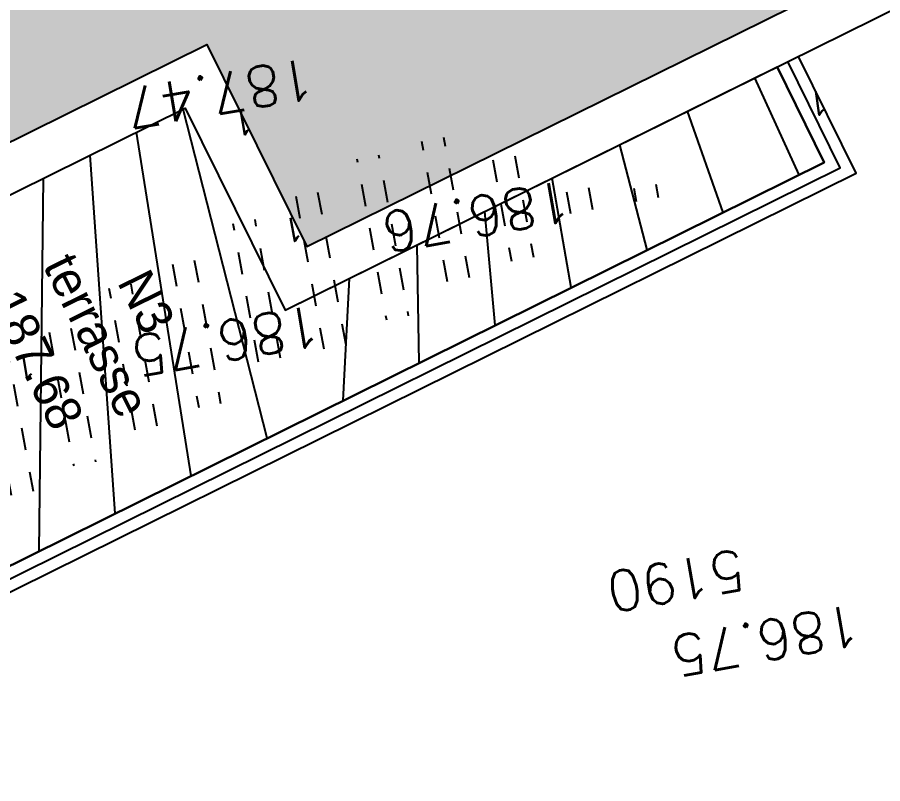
# Model space of a CAD drawing. Extents: x 0 to 613264, y -387505 to 675.
# Drawn here: x 511543 to 518831, y -263608 to -257157 of the extents above; entities that cross this region are included whole.
import ezdxf
from ezdxf.enums import TextEntityAlignment as Align

# ---------------------------------------------------------------- set-up
doc = ezdxf.new("R2010")
doc.units = 0
for name, color, linetype, plot in [('Fond topo - N', 252, 'Continuous', False), ('Fond topo - NCACHE', 252, 'Continuous', False), ('Fond topo - ZCACHE', 252, 'Continuous', False)]:
    doc.layers.add(name, color=color, linetype=linetype, plot=plot)
doc.layers.add('Fond topo - P', color=252, linetype='Continuous', lineweight=50)
for name, color, linetype in [('Fond topo - Z', 252, 'Continuous'), ('Fond topo - Z_500', 252, 'Continuous'), ('prlm-VRD', 2, 'Continuous'), ('SA - bât D', 252, 'Continuous'), ('SA - EBC', 252, 'Continuous'), ('SA - gravillon', 252, 'Continuous'), ('SA - platelage bois', 252, 'Continuous')]:
    doc.layers.add(name, color=color, linetype=linetype)
doc.styles.add('Arial', font='arial.ttf')
doc.styles.add('SIMPLEX', font='simplex_.ttf', dxfattribs={"height": 1.25})

# ---------------------------------------------------------------- blocks, each defined once
blk = doc.blocks.new('PTOPO')
at = {"layer": 'Fond topo - NCACHE', "style": 'SIMPLEX'}
blk.add_attdef('MAT', text='', height=0.34, dxfattribs=at).set_placement((0.09999999986030161, -0.09999999962747097), align=Align.TOP_LEFT)
at = {"layer": 'Fond topo - ZCACHE', "style": 'SIMPLEX'}
blk.add_attdef('ALT', (0.09999999986030161, 0.09999999962747097), '', height=0.34, dxfattribs=at)
blk = doc.blocks.new('A$C1F970F0F')
at = {"layer": 'SA - EBC'}
h = blk.add_hatch(dxfattribs=at)
h.set_pattern_fill('_USER', color=256, scale=74.99999999999999, angle=-325.7236014113932, style=0, pattern_type=0)
h.set_pattern_definition([(34.27639858860678, (-277130161.1279894, -473864756.7787022), (-42.238928459823, 61.97477650275113), [])])
edge = h.paths.add_edge_path()
edge.add_line((5801.470568619522, -3162.013069131843), (4083.559282644929, -3271.123614088357))
edge.add_line((4083.559282644929, -3271.123614088356), (4014.481307725509, -3717.332461968055))
edge.add_line((4014.48130772551, -3717.332461968055), (3135.517961824245, -3810.19300101904))
edge.add_line((3135.517961824245, -3810.19300101904), (2274.245008604417, -3693.648081323564))
edge.add_line((2274.245008604417, -3693.648081323564), (1554.636776175834, -3420.099318784944))
edge.add_arc((2508.775769578408, -2315.674454232369), 1459.498372788833, 157.1868533427094, 229.1754823893534, ccw=False)
edge.add_arc((1966.013830892235, -2087.371785851423), 870.6752834691503, 94.3015183869224, 157.1868533106914, ccw=False)
edge.add_line((1900.708697991695, -1219.149067345796), (2859.239020416566, -1223.495634912559))
edge.add_arc((3100.860739749298, 1265.329539486049), 2500.526305395239, 264.4549516394795, 302.9422754293212)
edge.add_arc((4209.331858878893, -445.3369775435177), 462.1229708170858, 302.9422754305585, 376.8336969250394)
edge.add_arc((2214.122706379954, -1049.006753214115), 2546.655714682971, 16.8336969158998, 38.14703645440247)
edge.add_arc((3041.32627014761, -399.2990096244524), 1494.806919462396, 38.14703657403813, 72.97328584086019)
edge.add_line((3479.031970107599, 1029.988031775616), (2182.437305702805, 1414.38613606858))
edge.add_line((2182.437305702805, 1414.38613606858), (1056.590900019184, 1822.819186472099))
edge.add_arc((1766.412018482452, 3779.442320525911), 2081.398594438606, 212.7495497786225, 250.0603089288685, ccw=False)
edge.add_line((15.86575126143373, 2653.472571668582), (-104.0907319930869, 3091.26353710603))
edge.add_line((-104.0907319930869, 3091.26353710603), (-169.6986146466322, 3639.54836895815))
edge.add_line((-169.6986146466322, 3639.548368958149), (-35.58090533515337, 6158.014854826562))
edge.add_arc((-194.3533792400212, 7143.826589584332), 998.5156357593988, 279.1493507374978, 373.962283499627)
edge.add_arc((2392.201579171132, 7786.918955579627), 1666.786287877102, 172.6269749467245, 193.9622835974407, ccw=False)
edge.add_arc((-45.50651600643437, 8102.354993671941), 791.2455775503726, -7.373025019439765, 16.43829965925021)
edge.add_line((713.3969204091394, 8326.263765657093), (486.7428317772967, 9142.81155059313))
edge.add_line((486.7428317772967, 9142.811550593131), (1338.845530021721, 9564.23852196786))
edge.add_line((1338.845530021721, 9564.23852196786), (1632.623584095551, 8945.24637913095))
edge.add_line((1632.623584095551, 8945.246379130947), (1394.029444699765, 8829.874494032001))
edge.add_line((1394.029444699765, 8829.874494032001), (1731.997733793977, 8131.230781666551))
edge.add_arc((1233.216649704336, 7889.945865525577), 554.0766919865823, -19.640967550384175, 25.815335324856676, ccw=False)
edge.add_line((1755.055695752756, 7703.706797235046), (1558.214479468655, 6807.520788570679))
edge.add_line((1558.214479468655, 6807.52078857068), (1570.021725572625, 6609.158708993335))
edge.add_line((1570.021725572625, 6609.158708993335), (1852.913141606868, 5734.125706863067))
edge.add_line((1852.913141606869, 5734.125706863067), (2726.748207475315, 4020.986816292172))
edge.add_line((2726.748207475315, 4020.986816292172), (3802.352916265851, 4004.947770972833))
edge.add_arc((8355.58168857983, 5950.706307988518), 4951.552134169374, 203.138762427905, 230.8301436200186)
edge.add_arc((13583.66465597079, 12367.85935474512), 13228.79229856088, 230.8301435441083, 233.1638398044412)
edge.add_line((5652.622255943647, 1780.153648245416), (4998.697813068342, 1820.441475819727))
edge.add_line((4998.697813068342, 1820.441475819727), (4863.841220233488, 767.0816613875431))
edge.add_line((4863.841220233488, 767.0816613875434), (5595.355488733695, 631.185878681516))
edge.add_line((5595.355488733695, 631.1858786815158), (5852.747939948536, -2020.707044821664))
edge.add_line((5852.747939948536, -2020.707044821665), (5881.394298709887, -2966.563612924887))
edge.add_line((5881.394298709887, -2966.563612924887), (5801.470568619523, -3162.013069131842))
at = {"layer": 'SA - gravillon'}
h = blk.add_hatch(dxfattribs=at)
h.set_pattern_fill('GRANULATS3', color=256, scale=99.99999999999999, angle=-10.72360141139323, style=0, pattern_type=2)
h.set_pattern_definition([(349.2763985886067, (1566334396.510018, -579968905.3710737), (116.8607592736427, 79.6464873173181), [4.999999999999999, -4.999999999999999, 9.999999999999998, -79.99999999999999]), (349.2763985886067, (1566334358.138925, -579968893.0155385), (116.8607592736427, 79.6464873173181), [25, -74.99999999999999]), (349.2763985886067, (1566334354.156601, -579968887.1725004), (116.8607592736427, 79.6464873173181), [25, -74.99999999999999]), (349.2763985886067, (1566334403.022516, -579968870.9823055), (116.8607592736427, 79.6464873173181), [4.999999999999999, -94.99999999999999]), (349.2763985886067, (1566334355.756418, -579968851.8533757), (116.8607592736427, 79.6464873173181), [15, -84.99999999999999]), (349.2763985886067, (1566334356.686774, -579968846.9406939), (116.8607592736427, 79.6464873173181), [15, -84.99999999999999]), (349.2763985886067, (1566334416.569305, -579968853.1922948), (116.8607592736427, 79.6464873173181), [30, -69.99999999999999]), (349.2763985886067, (1566334412.58698, -579968847.3492565), (116.8607592736427, 79.6464873173181), [30, -69.99999999999999]), (349.2763985886067, (1566334389.884288, -579968832.8721105), (116.8607592736427, 79.6464873173181), [9.999999999999998, -89.99999999999999]), (349.2763985886067, (1566334395.727326, -579968828.8897862), (116.8607592736427, 79.6464873173181), [4.999999999999999, -94.99999999999999]), (349.2763985886067, (1566334353.373909, -579968810.6912124), (116.8607592736427, 79.6464873173181), [4.999999999999999, -4.999999999999999, 4.999999999999999, -84.99999999999999]), (79.27639858860677, (1566334349.652482, -579968830.3419373), (-79.64648731731808, 116.8607592736427), [15, -84.99999999999999]), (79.27639858860677, (1566334348.052666, -579968865.6610618), (-79.64648731731808, 116.8607592736427), [4.999999999999999, -9.999999999999998, 4.999999999999999, -9.999999999999998, 20, -49.99999999999999]), (79.27639858860677, (1566334369.04231, -579968808.569602), (-79.64648731731808, 116.8607592736427), [4.999999999999999, -94.99999999999999]), (79.27639858860677, (1566334375.407142, -579968855.5748026), (-79.64648731731808, 116.8607592736427), [4.999999999999999, -94.99999999999999]), (79.27639858860677, (1566334384.971607, -579968831.9417535), (-79.64648731731808, 116.8607592736427), [4.999999999999999, -94.99999999999999]), (79.27639858860677, (1566334384.563045, -579968887.8419601), (-79.64648731731808, 116.8607592736427), [9.999999999999998, -89.99999999999999]), (79.27639858860677, (1566334388.545369, -579968893.6849979), (-79.64648731731808, 116.8607592736427), [15, -84.99999999999999]), (79.27639858860677, (1566334404.622332, -579968835.6631806), (-79.64648731731808, 116.8607592736427), [9.999999999999998, -4.999999999999999, 9.999999999999998, -74.99999999999999]), (79.27639858860677, (1566334403.952872, -579968866.0696244), (-79.64648731731808, 116.8607592736427), [20, -79.99999999999999]), (79.27639858860677, (1566334408.865554, -579968866.9999814), (-79.64648731731808, 116.8607592736427), [9.999999999999998, -89.99999999999999]), (79.27639858860677, (1566334412.178418, -579968903.2494636), (-79.64648731731808, 116.8607592736427), [20, -79.99999999999999]), (79.27639858860677, (1566334417.091099, -579968904.1798201), (-79.64648731731808, 116.8607592736427), [15, -84.99999999999999]), (34.27639858860676, (1566334378.720007, -579968891.8242844), (18.60713597325343, 98.25362326955934), [7.071066999999998, -134.35028923]), (34.27639858860676, (1566334398.109834, -579968870.0519489), (18.60713597325343, 98.25362326955934), [7.071066999999998, -134.35028923]), (34.27639858860676, (1566334410.726267, -579968857.1746192), (18.60713597325343, 98.25362326955934), [7.071066999999998, -134.35028923]), (34.27639858860676, (1566334343.809444, -579968834.3242615), (18.60713597325343, 98.25362326955934), [7.071066999999998, -134.35028923]), (34.27639858860676, (1566334357.356233, -579968816.5342503), (18.60713597325343, 98.25362326955934), [7.071066999999998, -134.35028923]), (34.27639858860676, (1566334391.336439, -579968878.9469545), (18.60713597325343, 98.25362326955934), [14.1421, -127.2792562]), (34.27639858860676, (1566334413.25644, -579968816.942813), (18.60713597325343, 98.25362326955934), [14.1421, -127.2792562]), (124.2763985886068, (1566334390.66698, -579968909.3533983), (-98.25362326955934, 18.60713597325343), [14.1421, -127.2792562]), (124.2763985886068, (1566334396.510018, -579968905.3710737), (-98.25362326955934, 18.60713597325343), [14.1421, -127.2792562]), (124.2763985886068, (1566334415.899845, -579968883.5987384), (-98.25362326955934, 18.60713597325343), [14.1421, -127.2792562]), (124.2763985886068, (1566334407.674299, -579968846.4188998), (-98.25362326955934, 18.60713597325343), [14.1421, -127.2792562]), (124.2763985886068, (1566334412.58698, -579968847.3492565), (-98.25362326955934, 18.60713597325343), [14.1421, -127.2792562]), (124.2763985886068, (1566334387.354114, -579968873.1039164), (-98.25362326955934, 18.60713597325343), [21.21319999999999, -120.2081562]), (124.2763985886068, (1566334420.812526, -579968884.529095), (-98.25362326955934, 18.60713597325343), [21.21319999999999, -120.2081562]), (124.2763985886068, (1566334386.423759, -579968878.0165975), (-98.25362326955934, 18.60713597325343), [28.28426999999999, -113.1370862]), (124.2763985886068, (1566334353.373909, -579968810.6912124), (-98.25362326955934, 18.60713597325343), [28.28426999999999, -113.1370862]), (124.2763985886068, (1566334352.443552, -579968815.6038935), (-98.25362326955934, 18.60713597325343), [28.28426999999999, -113.1370862]), (124.2763985886068, (1566334347.122309, -579968870.573743), (-98.25362326955934, 18.60713597325343), [7.071066999999998, -134.35028923]), (124.2763985886068, (1566334351.774093, -579968846.0103371), (-98.25362326955934, 18.60713597325343), [7.071066999999998, -134.35028923]), (15.84144978860676, (1566334401.422699, -579968906.3014305), (98.25362322038048, -18.60713601425497), [11.180339, -212.426458]), (15.84144978860676, (1566334387.354114, -579968873.1039164), (98.25362322038048, -18.60713601425497), [11.180339, -212.426458]), (15.84144978860676, (1566334419.882169, -579968889.4417765), (98.25362322038048, -18.60713601425497), [22.36068, -201.2461177]), (15.84144978860676, (1566334420.812526, -579968884.529095), (98.25362322038048, -18.60713601425497), [22.36068, -201.2461177]), (52.71134740860677, (1566334400.640008, -579968829.8201425), (18.60713586383586, 98.25362338541537), [11.17999999999999, -111.7999999999999, 22.35999999999999, -78.26679773999996]), (52.71134740860677, (1566334344.070342, -579968859.8180242), (18.60713586383586, 98.25362338541537), [11.18033899999999, -212.4264579999999]), (52.71134740860677, (1566334351.365531, -579968901.9105439), (18.60713586383586, 98.25362338541537), [11.18033899999999, -212.4264579999999]), (52.71134740860677, (1566334348.983023, -579968860.7483809), (18.60713586383586, 98.25362338541537), [11.18033899999999, -212.4264579999999]), (52.71134740860677, (1566334406.483046, -579968825.8378183), (18.60713586383586, 98.25362338541537), [11.18033899999999, -212.4264579999999]), (52.71134740860677, (1566334400.640008, -579968829.8201425), (18.60713586383586, 98.25362338541537), [11.18033899999999, -212.4264579999999]), (52.71134740860677, (1566334376.337499, -579968850.6621213), (18.60713586383586, 98.25362338541537), [22.36067999999999, -201.2461176999998]), (52.71134740860677, (1566334371.424818, -579968849.7317643), (18.60713586383586, 98.25362338541537), [22.36067999999999, -201.2461176999998]), (105.8414497886067, (1566334356.686774, -579968846.9406939), (18.60713601425497, 98.25362322038048), [11.180339, -212.426458]), (105.8414497886067, (1566334353.226244, -579968892.0851816), (18.60713601425497, 98.25362322038048), [22.36068, -201.2461177]), (105.8414497886067, (1566334354.156601, -579968887.1725004), (18.60713601425497, 98.25362322038048), [22.36068, -201.2461177]), (142.7113474086068, (1566334385.901964, -579968827.0290724), (-98.25362338541537, 18.60713586383589), [22.36067999999999, -201.2461177]), (142.7113474086068, (1566334395.727326, -579968828.8897862), (-98.25362338541537, 18.60713586383589), [33.54101959999998, -190.0657781])])
h.paths.add_polyline_path([(3020.081206785285, 10038.43401002351), (1961.652939756031, 9514.898355915926), (2829.646296153571, 7760.079556078097), (3486.433872072685, 8084.950332885699), (3458.630690474007, 8141.159876857977), (3815.320420291716, 8317.485262979051), (3899.521142443989, 8147.335672184413), (4399.144089202176, 8394.467145566623), (3703.032280368345, 9801.182016324092), (3658.201497517, 9779.024271030712), (3436.768791097187, 10226.692307011), (3027.175030219852, 10024.09250603239)])
h.paths.add_polyline_path([(3707.427551294724, 9162.630641201004), (3841.169068974313, 8892.24690462632), (3194.953246507185, 8572.60532438637), (3199.923540739122, 8562.55693584011), (2688.938244838246, 8309.805236180138), (2727.334610786789, 8232.179730853977), (3982.213590385877, 8852.887992782735), (4019.238306103505, 8776.265520016093), (2764.359326487088, 8155.557257995831), (2802.755692458508, 8077.931752665339), (4057.634672074925, 8698.640014685601), (3943.817224454663, 8930.5134982004), (3199.923540608098, 8562.556936149284), (2940.301112755936, 9087.432706725893), (2939.374592175013, 8705.68915666068), (2580.837740911595, 8528.343938930082), (2542.441374957504, 8605.969444352078), (2900.978226220923, 8783.314662082676), (2864.865224265986, 8851.81293987285), (2506.328373002567, 8674.467722142253), (2467.932007048477, 8752.093227564254), (2826.468858311896, 8929.438445294849), (2781.505263931787, 9020.340843077813), (2424.761096959985, 8843.882351594113), (2386.364730988565, 8921.507856924605), (2744.901582366367, 9098.85307463354), (2707.215723561089, 9175.04215542897), (2348.68160720212, 8997.698290588913), (2310.2852412307, 9075.323795919405), (2668.822092608501, 9252.66901362834), (2939.374592175013, 8705.68915666068), (2940.301112755936, 9087.432706725893), (2680.678684921102, 9612.308477394008), (2683.390431691783, 9674.313953036843), (2145.585154808093, 9408.296126438783), (2107.188788836673, 9485.921631769275), (3362.067768361584, 10106.62989380687), (3400.464134292798, 10029.0043883892), (2683.390431691783, 9674.313953036843), (2680.678684921102, 9612.308477394008), (2891.372272141542, 9716.525101163235), (3271.905316156872, 8947.20568480446), (3515.862004689647, 9067.875434196401), (3424.972500750247, 9251.625731968497), (3608.722634441766, 9342.515154681632), (3699.612138329866, 9158.764857014043)], flags=16)
at = {"layer": 'SA - platelage bois'}
h = blk.add_hatch(dxfattribs=at)
h.set_pattern_fill('PASSERELLE', color=256, scale=150, angle=-79.57359988551433, style=0, pattern_type=2)
h.set_pattern_definition([(280.4264001144857, (-277130161.1279894, -473864756.7787022), (55.32121061969438, 10.17969329456503), []), (280.4264001144857, (-277130142.6875859, -473864753.3854711), (55.32121061969438, 10.17969329456503), [18.75, -18.75]), (280.4264001144857, (-277130124.2471823, -473864749.99224), (55.32121061969438, 10.17969329456503), [18.75, -18.75])])
h.paths.add_polyline_path([(3881.408515676791, 8093.750698723399), (4295.613936420067, 8298.63159233423), (4335.355808539247, 8218.285892118873), (3636.265146996584, 7872.341397760361), (3512.223098976957, 8123.032116380854), (3797.203551283838, 8263.908861794727)])
at = {"layer": 'SA - bât D', "ltscale": 50.79999923706055, "elevation": 9.999999999999998e-08, "flags": 128}
for points in [[(3045.294193504522, 10077.68071303247), (3038.200383818385, 10092.02218901684), (1908.0647702955, 9533.017572400022), (2811.527082286819, 7706.491322732685), (3540.022037504388, 8066.831150435027), (3512.223098976957, 8123.032116380854), (3797.203551283838, 8263.908861794727), (3881.408515676791, 8093.750698723399), (4452.73844050879, 8376.35102135082), (3721.150759059757, 9854.756153788097), (3676.326118562361, 9832.601444260341), (3454.88795447891, 10280.2805138979)], [(3027.175030219852, 10024.09250603239), (3020.081206785285, 10038.43401002351), (1961.652939756031, 9514.898355915926), (2829.646296153571, 7760.079556078097), (3486.433872072685, 8084.950332885699), (3458.630690474007, 8141.159876857977), (3815.320420291716, 8317.485262979051), (3899.521142443989, 8147.335672184413), (4399.144089202176, 8394.467145566623), (3703.032280368345, 9801.182016324092), (3658.201497517, 9779.024271030712), (3436.768791097187, 10226.692307011)]]:
    blk.add_lwpolyline(points, close=True, dxfattribs=at)
at = {"layer": 'SA - bât D', "elevation": 9.999999999999998e-08, "flags": 128}
for points in [[(3522.096714692796, 8057.960817884913), (3627.210156922447, 7845.545742386873), (4362.148392459017, 8209.229382200096), (4313.54077890993, 8307.498853177773)], [(3531.059376041401, 8062.3959841708), (3631.737651979618, 7858.943570117203), (4348.752100499132, 8213.757637159484), (4304.577357676437, 8303.065222753834)], [(3540.022037412883, 8066.831150452355), (3636.265146996584, 7872.341397760361), (4335.355808539247, 8218.285892118873), (4295.613936420067, 8298.63159233423)]]:
    blk.add_lwpolyline(points, dxfattribs=at)
at = {"layer": 'SA - platelage bois', "elevation": 9.999999999999998e-08, "flags": 128}
blk.add_lwpolyline([(3881.408515676791, 8093.750698723399), (4295.613936420067, 8298.63159233423), (4335.355808539247, 8218.285892118873), (3636.265146996584, 7872.341397760361), (3512.223098976957, 8123.032116380854), (3797.203551283838, 8263.908861794727)], close=True, dxfattribs=at)
at = {"layer": 'Fond topo - P', "ltscale": 2}
ref = blk.add_blockref('PTOPO', (4409.053350088911, 8290.410656959655), dxfattribs=dict(at, xscale=99.99999999999994, yscale=99.99999999999994, zscale=99.99999999999994, rotation=268.7633239895378))
ref.add_attrib('MAT', '1', (4337.586550024947, 8279.23645089764), dxfattribs={"layer": 'Fond topo - N', "color": 0, "ltscale": 2, "height": 20, "rotation": 188.255926248919, "style": 'SIMPLEX'})
ref.add_attrib('ALT', '186.73', (4574.897143451763, 8324.530404349398), dxfattribs={"layer": 'Fond topo - Z', "color": 0, "ltscale": 2, "height": 33.99999999999999, "rotation": 188.255926248919, "style": 'SIMPLEX'})
ref = blk.add_blockref('PTOPO', (3924.675954375595, 8275.450614085585), dxfattribs=dict(at, xscale=100, yscale=100, zscale=100, rotation=269.9919255638474))
ref.add_attrib('MAT', '1', (3853.465175854743, 8262.746621549444), dxfattribs={"layer": 'Fond topo - N', "color": 0, "ltscale": 2, "height": 20, "rotation": 189.4845278127839, "style": 'SIMPLEX'})
ref.add_attrib('ALT', '187.47', (3903.02855318225, 8306.415767355997), dxfattribs={"layer": 'Fond topo - Z', "color": 0, "ltscale": 2, "height": 33.99999999999999, "rotation": 189.4845278127839, "style": 'SIMPLEX'})
ref = blk.add_blockref('PTOPO', (3966.324281999588, 8186.700020241718), dxfattribs=dict(at, xscale=99.99999999999999, yscale=99.99999999999999, zscale=99.99999999999999, rotation=270.6097773106014))
ref.add_attrib('MAT', '1', (3895.25463530353, 8173.228876543035), dxfattribs={"layer": 'Fond topo - N', "color": 0, "ltscale": 2, "height": 20, "rotation": 190.1023795873665, "style": 'SIMPLEX'})
ref.add_attrib('ALT', '186.76', (4118.851925473487, 8203.51223978613), dxfattribs={"layer": 'Fond topo - Z', "color": 0, "ltscale": 2, "height": 33.99999999999999, "rotation": 190.1023795873665, "style": 'SIMPLEX'})
ref = blk.add_blockref('PTOPO', (3741.281173073246, 8070.338846161093), dxfattribs=dict(at, xscale=99.99999999999999, yscale=99.99999999999999, zscale=99.99999999999999, rotation=270.3198729651169))
ref.add_attrib('MAT', '1', (3670.144275348559, 8057.227470393019), dxfattribs={"layer": 'Fond topo - N', "color": 0, "ltscale": 2, "height": 20, "rotation": 189.8124752348446, "style": 'SIMPLEX'})
ref.add_attrib('ALT', '186.75', (3908.039942363749, 8098.584903970521), dxfattribs={"layer": 'Fond topo - Z', "color": 0, "ltscale": 2, "height": 33.99999999999999, "rotation": 189.8124752348446, "style": 'SIMPLEX'})
ref = blk.add_blockref('PTOPO', (4282.460265073017, 7851.343859330311), dxfattribs=dict(at, xscale=99.99999999999994, yscale=99.99999999999994, zscale=99.99999999999994, rotation=190.0656205306617))
ref.add_attrib('MAT', '5190', dxfattribs={"layer": 'Fond topo - N', "color": 0, "ltscale": 2, "height": 33.99999999999999, "rotation": 190.0656204987762, "style": 'SIMPLEX'}).set_placement((4270.866423263993, 7859.442182076337), align=Align.TOP_LEFT)
ref.add_attrib('ALT', '186.75', (4362.187524142942, 7846.611945652076), dxfattribs={"layer": 'Fond topo - Z_500', "color": 0, "ltscale": 2, "height": 33.99999999999999, "rotation": 190.0656204987762, "style": 'SIMPLEX'})
at = {"layer": 'SA - bât D', "style": 'Arial', "width": 0.9545000195503235}
for s, p in [('terrasse', (3677.059212965531, 8131.500687851558)), ('N3', (3739.577628448475, 8117.532388999358)), ('187.68', (3630.92460230467, 8101.171059002345))]:
    blk.add_text(s, height=30.3030599, rotation=296.3189964794287, dxfattribs=at).set_placement(p)

msp = doc.modelspace()

# ---------------------------------------------------------------- block references
at = {"layer": 'prlm-VRD', "xscale": 9.999999999999998, "yscale": 9.999999999999998, "zscale": 9.999999999999998}
msp.add_blockref('A$C1F970F0F', (474984.9359816406, -340561.1028248291, -9.999999999999997e-07), dxfattribs=at)

doc.saveas('drawing.dxf')
